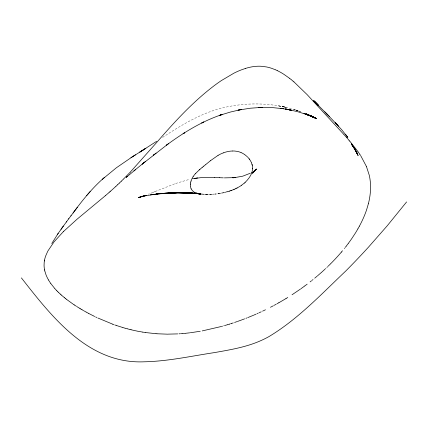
<?xml version="1.0" encoding="UTF-8"?>
<svg xmlns="http://www.w3.org/2000/svg" width="428" height="428" viewBox="0 0 428 428"><rect width="100%" height="100%" fill="white"/><g stroke="black" fill="none" stroke-linecap="round" stroke-linejoin="round"><path stroke-width="0.32" stroke-dasharray="2.14 1.6" d="M162.576 137.441C182.649 124.238 203.744 111.441 227.659 106.759C250.862 102.051 275.434 103.137 297.92 110.729M155.198 191.514L175.571 183.505M155.15 191.535L153.914 192.028M152.973 192.402L153.78 192.081M152.817 192.461L148.339 194.194M175.603 183.494L189.604 179.305M297.883 110.718L293.854 109.397L296.09 110.124M296.652 110.306L297.679 110.643M295.652 109.975L298.198 110.825M298.487 110.922L300.467 111.633M298.765 111.018L301.055 111.879M280.661 106.262L277.879 105.743L285.176 107.144L280.661 106.262M284.09 106.925L282.266 106.54L287.054 107.567L284.09 106.925"/><path stroke-width="0.64" d="M252.552 168.439L252.483 166.786A22.695 17.254 -23.6 0 0 252.402 166.166L252.263 165.401M252.552 168.52L252.552 168.509A20.753 15.783 -23.6 0 1 252.536 168.9L252.531 168.969A20.432 15.536 -23.6 0 1 252.504 169.36L252.493 169.451A20.1 15.285 -23.6 0 1 252.44 169.937L252.269 170.986A19.367 14.729 -23.6 0 1 252.188 171.344L251.921 172.329M190.369 184.682L190.364 185.238A16.633 12.647 -23.6 0 0 190.374 185.656L190.401 186.009M190.369 184.671L190.546 183.013M44.378 260.936L44.517 260.16M190.546 182.997L190.845 181.665A20.533 15.617 -23.6 0 1 190.974 181.21L191.016 181.076M368.38 203.765L366.753 209.329M251.899 172.398L251.905 172.382A20.672 15.718 -23.6 0 1 250.771 175.1L250.123 176.266A23.973 18.227 -23.6 0 1 249.845 176.721L249.224 177.657A25.6 19.463 -23.6 0 1 248.893 178.128L247.298 180.113A28.227 21.464 -23.6 0 1 245.517 181.975L245.233 182.248M191.022 181.06L192.108 178.401A20.785 15.804 -23.6 0 1 192.338 177.962L193.114 176.657M359.429 226.107L360.333 224.395A122.264 92.972 -23.6 0 0 366.652 209.683M359.402 226.15L357.894 228.873M357.845 228.948L356.743 230.836A142.695 108.509 -23.6 0 1 355.245 233.292L351.859 238.455A153.625 116.817 -23.6 0 1 350.05 241.034L348.274 243.462M51.777 243.484L58.256 233.249M193.119 176.641L194.194 175.127A25.172 19.142 -23.6 0 1 195.056 174.078L195.307 173.784M57.47 234.405L57.753 233.982M58.064 233.522L66.501 221.768M63.344 226.054L60.995 229.312M66.297 222.036L68.844 218.633M348.173 243.602L346.295 246.063M68.646 218.895L71.075 215.664M73.076 213.016C82.47 200.202 92.518 187.694 104.603 177.288M70.888 215.915L77.441 207.227M346.14 246.266L345.273 247.368M406.6 201.93L387.196 225.829L368.679 246.929A675.218 513.44 -23.6 0 1 345.781 270.983C321.375 294.143 297.893 319.235 268.827 336.67A77.206 58.706 -23.6 0 1 261.246 340.453C246.394 347.167 230.189 349.815 214.257 352.629C191.07 356.128 167.985 361.286 144.461 361.794C88.644 364.335 52.259 317.351 21.4 277.9M344.722 248.058L344.396 248.47M252.574 173.19L253.526 172.008M252.52 173.254L256.447 168.98L253.189 172.404L256.212 169.29L254.339 170.772M86.649 195.612L87.066 195.109M252.755 172.96L256.03 169.376M342.523 250.755L341.432 252.055M253.745 171.767L252.932 172.741L256.035 169.435M253.965 171.526L252.996 172.655L256.137 169.274L255.414 169.959M87.826 194.226L90.153 191.578M195.323 173.768L199.25 169.911M254.296 171.147L255.511 169.852L254.35 171.082M130.267 172.142L157.172 141.914C174.613 121.803 192.739 102.008 213.995 85.841A130.989 99.606 -23.6 0 1 221.356 80.592L233.854 73.215A70.224 53.398 -23.6 0 1 235.395 72.455L235.486 72.407A62.226 47.321 -23.6 0 1 240.798 70.08L245.645 68.378M130.203 172.211L123.639 178.92M254.804 170.585L255.751 169.632M330.539 263.846L331.909 262.46A176.074 133.884 -23.6 0 0 341.432 252.055M330.336 264.049L328.132 266.211M123.462 179.091L121.397 181.13M63.515 231.489L54.051 241.857L48.016 250.808A48.439 36.835 -23.6 0 0 47.583 251.621L45.71 255.891A37.835 28.767 -23.6 0 0 44.683 259.363L44.678 259.405A35.61 27.082 -23.6 0 0 44.196 262.332L44.068 265.339A39.948 30.377 -23.6 0 0 44.138 266.74L44.148 266.911A41.794 31.779 -23.6 0 0 44.245 267.858L44.25 267.907A43.833 33.331 -23.6 0 0 44.491 269.463M63.531 231.478L76.981 219.27L105.572 195.526M121.365 181.156L119.417 183.04M327.57 266.756L326.88 267.414M119.38 183.077L117.593 184.773M245.212 182.269L244.292 183.104M117.55 184.816L115.956 186.308M325.596 268.629L325.874 268.372M325.066 269.121L321.963 271.962M115.881 186.378L110.649 191.123M255.463 169.9L256.153 169.338M321.663 272.229L317.474 275.878M102.249 179.38L116.352 167.792L131.712 157.247M110.627 191.139L109.723 191.937M109.675 191.979L108.723 192.814M199.261 169.9L199.919 169.328M244.26 183.136L241.665 185.19M108.493 193.012L105.636 195.473M199.924 169.322L202.107 167.498M317.046 276.242L314.708 278.195M135.617 169.531L129.4 174.731M129.186 174.908L126.185 177.401L127.389 176.4M142.144 164.181L143.578 162.982M134.563 170.387L133.985 170.858L143.738 162.854M142.299 164.047L167.664 144.3M154.353 154.412L154.626 154.187L153.577 155.027M202.123 167.487L203.792 166.128M205.531 164.726L203.803 166.123M205.67 164.614L210.549 160.644M153.481 155.102L154.529 154.262M313.029 279.564L312.226 280.212M311.584 280.725L310.123 281.875M210.565 160.628L218.039 155.385M145.349 161.581L143.883 162.736L144.562 162.207M156.102 153.053L155.064 153.839L155.391 153.599M166.808 144.937L167.353 144.52L166.497 145.167M307.165 284.16L304.854 285.893M304.656 286.038L300.996 288.691M168.423 143.749L167.145 144.685C184.019 132.295 202.118 121.178 222.079 114.522L219.511 115.405L221.062 114.875M241.649 185.206L240.354 186.089A27.959 21.261 -23.6 0 1 239.835 186.421L237.166 187.946M300.472 289.06L292.04 294.769M183.104 133.675L184.752 132.627M156.653 141.31L140.598 151.603M130.936 157.745L133.627 156.011M131.968 157.081L132.621 156.659M143.562 149.73L132.643 156.648L133.456 156.129M133.98 155.787L135.505 154.813M142.561 150.362L140.026 151.961M139.79 152.095L145.884 148.281L143.476 149.784M287.782 297.471L286.022 298.551M285.99 298.567L278.906 302.719M218.05 155.38L219.013 154.84A27.611 20.993 -23.6 0 1 219.564 154.545L220.367 154.144A25.701 19.544 -23.6 0 1 221.137 153.78L223.304 152.882M278.885 302.73L276.911 303.832M276.151 304.249L274.257 305.276M250.353 173.222L242.73 176.186L234.335 177.668L235.561 177.534M273.444 305.71L270.448 307.283M237.117 187.967L236.786 188.138M236.77 188.143L235.437 188.791M203.273 122.242L203.814 121.975L201.738 122.991L202.583 122.585M265.462 309.781L263.712 310.626M263.306 310.819L262.599 311.156M261.235 311.798L258.945 312.847M235.427 188.796L234.458 189.23M258.116 313.221L257.03 313.708M256.121 314.109L253.799 315.12M234.416 189.246L233.228 189.743M253.36 315.308L247.785 317.603M233.201 189.754L231.612 190.358M246.951 317.934L245.87 318.357M244.613 318.844L242.184 319.764M241.772 319.914L237.39 321.492M231.516 190.396L231.275 190.481M231.131 190.53L230.671 190.69M143.567 195.944L138.298 197.688L144.937 195.644M236.85 321.679L234.576 322.455M230.639 190.701L229.462 191.091M220.645 115.014L230.366 112.056L240.301 109.723M233.239 322.899L231.388 323.504M231.286 323.541L230.697 323.729M229.435 191.097L229.141 191.188M230.034 323.937L229.29 324.173M229.124 324.221L227.862 324.611M228.948 191.252L226.974 191.824M144.616 195.74L144.29 195.842M227.648 324.675L224.77 325.531M144.209 195.869L139.833 197.046L146.59 195.478L144.552 195.896M223.785 325.815L224.106 325.724M222.533 326.173L222.014 326.318M221.517 326.457L202.235 330.908M226.926 191.835L226.487 191.958M225.797 192.135L225.294 192.263M224.368 192.488L224.037 192.568M223.967 192.584L221.629 193.087M241.403 109.504L238.054 110.162L250.273 108.22L262.177 107.364L259.127 107.471M220.468 193.306L219.061 193.552M144.466 195.906L157.269 193.943L150.217 194.879M192.659 178.695L202.776 177.422L214.701 177.476M200.234 331.267L190.31 332.754M219.024 193.558L218.323 193.665M218.243 193.681L217.959 193.724M194.253 178.433L197.672 177.93M194.783 178.348L195.195 178.289M216.188 193.959L215.808 194.002M189.706 332.829L185.971 333.246M156.942 193.986L156.466 194.039L163.822 193.333L156.595 194.023M234.753 177.625L224.363 177.871M215.594 194.028L214.899 194.103M234.662 177.631L232.639 177.781M185.677 333.273L182.531 333.562M156.536 194.028L177.283 192.702L191.225 192.948M213.957 194.194L213.535 194.232M182.328 333.578L180.819 333.696M180.183 333.738L178.968 333.819M233.886 177.706L233.062 177.759M176.689 192.696L163.127 193.386L170.349 192.926M212.293 194.323L210.71 194.403M163.796 193.333L177.54 192.702M164.09 193.306L170.719 192.905M177.711 333.894L167.412 334.15M210.688 194.403L210.153 194.424M170.012 192.937L176.967 192.702M232.409 151.004L230.617 151.127A22.203 16.885 -23.6 0 0 229.114 151.325L228.568 151.421A23.005 17.495 -23.6 0 0 227.889 151.555L226.803 151.796A23.984 18.238 -23.6 0 0 225.315 152.202L223.935 152.652A24.963 18.982 -23.6 0 0 223.352 152.866M170.371 192.926L184.019 192.686M170.997 192.884L184.602 192.712M232.463 150.998L233.918 151.004A20.314 15.445 -23.6 0 1 234.608 151.036L237.128 151.357A20.699 15.74 -23.6 0 1 238.717 151.737L238.958 151.806A22.657 17.232 -23.6 0 1 239.921 152.122L240.964 152.523M171.056 192.878L191.926 193.028M209.522 194.446L209.228 194.451M260.566 107.423L272.641 107.615L283.464 108.739L280.41 108.3M208.12 194.462L207.826 194.462M177.283 192.702L184.297 192.702M207.794 194.462L207.286 194.462M191.444 192.975L178.139 192.686L191.573 192.991M178.316 192.675L191.696 193.007L178.481 192.67M166.99 334.15L157.065 333.77M178.637 192.659L185.426 192.734M206.836 194.451L206.558 194.451M206.537 194.446L206.141 194.44M206.125 194.44L205.151 194.403M223.352 177.845L219.612 177.7M184.789 192.723L191.305 192.958M214.701 177.476L219.58 177.7M185.233 192.728L191.862 193.023M185.501 192.734L199.956 193.879L186.501 192.723M185.832 192.734L198.908 193.675L198.143 193.499M186.052 192.728L199.32 193.761L186.164 192.728M186.137 192.728L199.175 193.729L192.803 193.103M204.236 194.355L200.802 194.012M156.867 333.754L156.054 333.696M155.797 333.674L145.579 332.545M192.22 193.06L198.849 193.659M193.686 193.156L199.978 193.879M194.018 193.167L200.267 193.927M194.109 193.172L200.325 193.938M194.194 193.172L200.721 194.002M194.269 193.178L200.571 193.975L194.43 193.183M145.504 332.535L142.818 332.123M281.415 108.434L290.452 109.964L286.434 109.22L289.676 109.809M142.668 332.101L137.49 331.165M285.374 109.038L288.376 109.563L285.374 109.038L287.498 109.397M286.241 109.188L288.579 109.595M289.365 109.771L291.554 110.194L288.279 109.563L297.444 111.644L306.389 114.388M137.104 331.09L134.553 330.555M134.157 330.47L131.203 329.79M131.096 329.763L130.123 329.528M198.073 193.483L196.95 193.167M130.016 329.501L127.255 328.79M127.057 328.736L125.19 328.223M124.965 328.164L122.975 327.586M122.788 327.527L116.384 325.483M196.907 193.151L196.463 193.007M116.245 325.435L114.758 324.922M196.334 192.958L194.51 192.167M303.912 113.5L307.732 114.865M113.875 324.606L112.885 324.247M305.239 113.95L314.323 117.513L310.883 116.079M112.778 324.21L97.9 318.02M305.71 114.116L308.727 115.234M306.223 114.292L309.958 115.699M307.438 114.736L310.252 115.817M307.732 114.843L310.632 115.967M308.214 115.025L310.835 116.047M308.112 114.988L310.744 116.009M308.411 115.1L311.086 116.148M308.31 115.062L310.937 116.09M308.561 115.159L311.199 116.197M311.766 116.443L312.065 116.571M241.103 152.582L241.938 152.962A26.252 19.961 -23.6 0 1 242.387 153.187L244.388 154.369M275.461 69.785L271.967 68.432A49.466 37.616 -23.6 0 0 268.688 67.442L268.217 67.33A43.089 32.763 -23.6 0 0 266.248 66.902L261.016 66.26A33.865 25.75 -23.6 0 0 254.387 66.49L253.403 66.618A38.654 29.393 -23.6 0 0 249.433 67.362L249.171 67.421A42.944 32.656 -23.6 0 0 245.645 68.378M306.346 113.971L308.133 114.747M306.411 114.003L309.096 115.18L306.796 114.169M316.495 118.508L307.384 114.426L315.238 117.994L311.424 116.266M310.279 115.721L313.954 117.411L309.637 115.416L315.051 117.941L306.32 113.96L316.485 118.593L311.611 116.32L312.563 116.764M309.637 115.416L313.093 117.021M96.894 317.549L95.605 316.934M277.274 70.609L278.254 71.091A75.569 57.464 -23.6 0 1 279.527 71.754L280.982 72.557A91.522 69.593 -23.6 0 1 284.058 74.429L289.505 78.276M94.674 316.485L93.614 315.966M93.293 315.805L88.591 313.392M88.494 313.339L86.199 312.103M86.017 312.001L84.878 311.365M84.46 311.135L83.818 310.771M83.39 310.525L82.058 309.754M81.941 309.685L81.133 309.209M80.935 309.091L80.1 308.593M80.079 308.577L79.223 308.058M78.971 307.903L76.89 306.609M193.831 191.771L193.328 191.428M76.334 306.25L74.895 305.314M74.622 305.137L74.295 304.918M74.162 304.827L73.338 304.276M73.049 304.078L66.864 299.605M244.661 154.556L247.266 156.696M289.596 78.351L291.259 79.656M66.72 299.493L65.805 298.776M65.768 298.749L64.468 297.701M193.023 191.193L192.627 190.851A11.101 8.442 -23.6 0 1 192.445 190.674L192.423 190.653A10.844 8.244 -23.6 0 1 192.279 190.503L191.263 189.069A12.005 9.127 -23.6 0 1 191.161 188.871M291.522 79.865L292.961 81.053M64.457 297.69L61.867 295.502M293.1 81.17L293.934 81.882M294.036 81.967L307.16 94.652L343.791 134.371M61.691 295.347L60.953 294.694M60.931 294.673L60.214 294.025M60.006 293.833L58.465 292.367M58.326 292.233L57.406 291.318M314.65 101.661L327.746 114.891M314.398 101.404L318.705 105.716M326.109 113.211L337.371 124.971M314.163 101.163L318.528 105.545M329.303 116.416L324.825 111.863M314.077 101.078L318.272 105.304M313.981 100.976L318.175 105.208M313.772 100.762L317.961 105.01M313.633 100.617L317.817 104.871M57.298 291.211L56.464 290.35M247.641 157.071L249.203 158.879M56.378 290.259L54.789 288.531M345.433 134.28L347.846 137.409L341.902 129.984L335.691 123.13M336.215 123.719L338.532 126.201M335.509 122.932L337.911 125.543M335.45 122.868L337.767 125.388M335.135 122.52L337.51 125.115M343.962 134.558L346.68 137.591M346.744 137.661L348.922 140.159M54.65 288.376L50.809 283.55M349.013 140.266L349.735 141.112M349.82 141.208L357.845 151.442M249.23 158.916L249.465 159.232M249.492 159.269L250.252 160.409A29.826 22.679 -23.6 0 1 250.508 160.842L251.177 162.126M357.969 151.614L359.194 153.385M50.777 283.502L49.621 281.795A76.591 58.24 -23.6 0 1 48.915 280.666L48.514 279.982M359.418 153.716L359.761 154.23M351.404 144.027L353.796 147.628L351.351 143.958M359.798 154.283L360.456 155.294M351.971 144.803L354.336 148.484M360.772 155.792L366.432 166.487M352.405 145.392L356.422 151.945L358.129 155.642L354.882 149.383L357.605 154.364L356.465 151.796M352.602 145.67L354.705 149.088M354.94 149.474L356.572 152.24M48.482 279.933L48.423 279.832A68.384 52.002 -23.6 0 1 47.358 277.842L46.802 276.681A58.904 44.79 -23.6 0 1 45.951 274.653L44.79 270.897M355.903 150.635L355.224 149.276L355.791 150.49L355.561 150.003M356.422 151.945L357.487 154.08M354.914 148.666L355.347 149.554M251.279 162.356L252.049 164.496M366.443 166.513L369.262 175.229A86.734 65.955 -23.6 0 1 370.429 183.211L370.557 188.261A92.164 70.08 -23.6 0 1 370.493 190.203L370.461 190.786A94.112 71.567 -23.6 0 1 370.306 192.761L370.257 193.263A96.503 73.381 -23.6 0 1 369.931 195.96L369.38 199.288A101.8 77.409 -23.6 0 1 369.022 201.042L368.861 201.749A104.502 79.464 -23.6 0 1 368.39 203.723M252.065 164.55L252.146 164.876M252.151 164.898L252.242 165.299M44.785 270.876L44.496 269.496M190.423 186.223L190.888 188.224A12.765 9.705 -23.6 0 0 190.99 188.486L191.059 188.646A12.262 9.325 -23.6 0 0 191.161 188.866M275.691 69.882A66.372 50.472 -23.6 0 1 277.226 70.588M184.703 132.659L184.222 132.953L184.703 132.659M260.695 107.417L258.33 107.508L260.695 107.417"/></g></svg>
